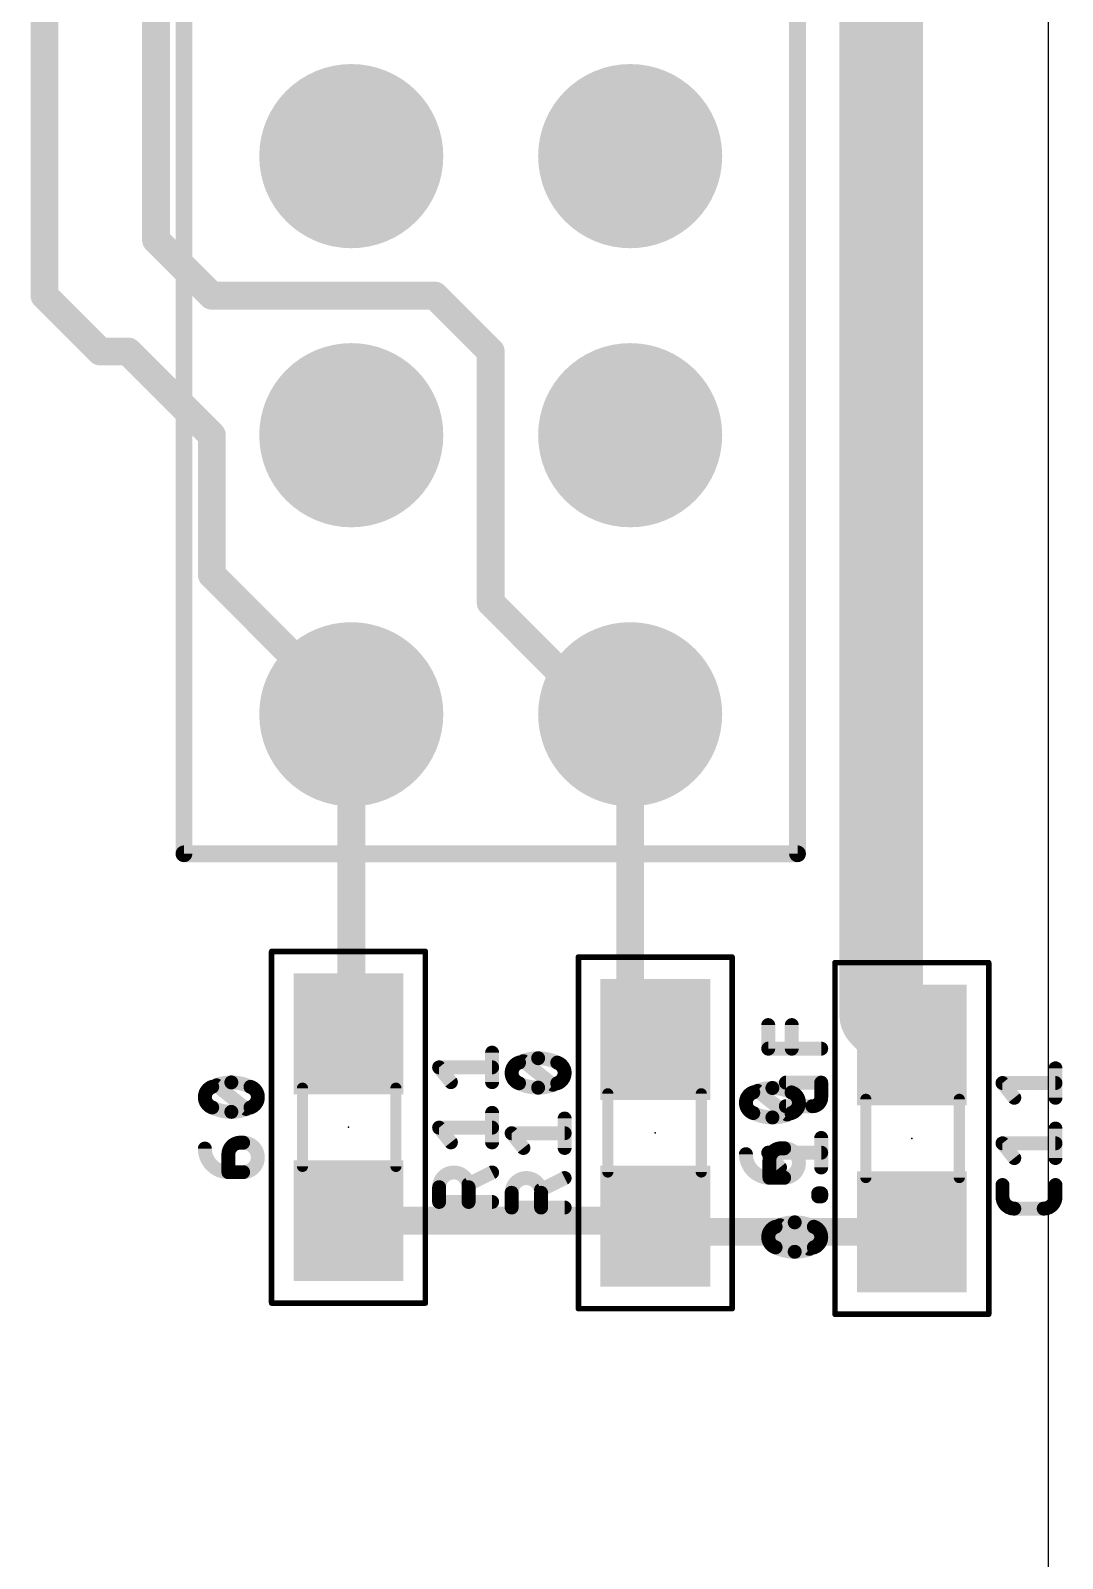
# Model space of a CAD drawing. Extents: x 0 to 6.01, y 0 to 3.
# Drawn here: x 5.635 to 6.005, y 0.548 to 1.095 of the extents above; entities that cross this region are included whole.
import ezdxf

# ---------------------------------------------------------------- set-up
doc = ezdxf.new("R2010")
doc.units = 0
for name, color, linetype in [('1', 12, 'CONTINUOUS'), ('17', 110, 'CONTINUOUS'), ('20', 31, 'CONTINUOUS'), ('21', 253, 'CONTINUOUS'), ('23', 53, 'CONTINUOUS'), ('25', 253, 'CONTINUOUS'), ('27', 253, 'CONTINUOUS'), ('39', 12, 'CONTINUOUS'), ('51', 253, 'CONTINUOUS')]:
    doc.layers.add(name, color=color, linetype=linetype)

# ---------------------------------------------------------------- blocks, each defined once
blk = doc.blocks.new('RECT')
blk.add_solid([(-0.5, -0.5), (0.5, -0.5), (-0.5, 0.5), (0.5, 0.5)])
blk = doc.blocks.new('ROUNDP')
at = {"const_width": 0.5}
blk.add_lwpolyline([(0, -0.25, 1), (0, 0.25, 1), (0, -0.25)], format="xyb", dxfattribs=at)

msp = doc.modelspace()

# ---------------------------------------------------------------- linework, layer by layer
at = {"layer": '1'}
for points, const_width in [([(5.68, 1.36), (5.68, 1.02)], 0.01), ([(5.64, 1.222788), (5.64, 1)], 0.01), ([(5.94, 1.12), (5.94, 0.742465)], 0.03), ([(5.7, 1), (5.68, 1.02)], 0.01), ([(5.66, 0.98), (5.64, 1)], 0.01), ([(5.78, 1), (5.7, 1)], 0.01), ([(5.8, 0.98), (5.78, 1)], 0.01), ([(5.67, 0.98), (5.66, 0.98)], 0.01), ([(5.7, 0.95), (5.67, 0.98)], 0.01), ([(5.8, 0.98), (5.8, 0.89)], 0.01), ([(5.7, 0.95), (5.7, 0.9)], 0.01), ([(5.75, 0.85), (5.7, 0.9)], 0.01), ([(5.84, 0.85), (5.8, 0.89)], 0.01), ([(5.75, 0.85), (5.75, 0.745)], 0.01), ([(5.85, 0.85), (5.84, 0.85)], 0.01), ([(5.85, 0.85), (5.85, 0.742465)], 0.01), ([(5.951, 0.731465), (5.94, 0.742465)], 0.03), ([(5.754268, 0.740732), (5.749, 0.735465)], 0.01), ([(5.754268, 0.740732), (5.75, 0.745)], 0.01), ([(5.859, 0.733465), (5.85, 0.742465)], 0.01), ([(5.857, 0.668535), (5.749, 0.668535)], 0.01), ([(5.859, 0.666535), (5.857, 0.668535)], 0.01), ([(5.861, 0.664535), (5.859, 0.666535)], 0.01), ([(5.951, 0.664535), (5.861, 0.664535)], 0.01)]:
    msp.add_lwpolyline(points, dxfattribs=dict(at, const_width=const_width))
for points, const_width in [([(5.681768, 1.021768, 1), (5.678232, 1.018232)], 0.005), ([(5.6775, 1.02, 1), (5.6825, 1.02)], 0.005), ([(5.641768, 1.001768, 1), (5.638232, 0.998232)], 0.005), ([(5.6375, 1, 1), (5.6425, 1)], 0.005), ([(5.7, 1.0025, 1), (5.7, 0.9975)], 0.005), ([(5.698232, 0.998232, 1), (5.701768, 1.001768)], 0.005), ([(5.781768, 1.001768, 1), (5.778232, 0.998232)], 0.005), ([(5.78, 0.9975, 1), (5.78, 1.0025)], 0.005), ([(5.66, 0.9825, 1), (5.66, 0.9775)], 0.005), ([(5.658232, 0.978232, 1), (5.661768, 0.981768)], 0.005), ([(5.671768, 0.981768, 1), (5.668232, 0.978232)], 0.005), ([(5.67, 0.9775, 1), (5.67, 0.9825)], 0.005), ([(5.8025, 0.98, 1), (5.7975, 0.98)], 0.005), ([(5.798232, 0.978232, 1), (5.801768, 0.981768)], 0.005), ([(5.7025, 0.95, 1), (5.6975, 0.95)], 0.005), ([(5.698232, 0.948232, 1), (5.701768, 0.951768)], 0.005), ([(5.701768, 0.901768, 1), (5.698232, 0.898232)], 0.005), ([(5.6975, 0.9, 1), (5.7025, 0.9)], 0.005), ([(5.801768, 0.891768, 1), (5.798232, 0.888232)], 0.005), ([(5.7975, 0.89, 1), (5.8025, 0.89)], 0.005), ([(5.7525, 0.85, 1), (5.7475, 0.85)], 0.005), ([(5.748232, 0.848232, 1), (5.751768, 0.851768)], 0.005), ([(5.84, 0.8525, 1), (5.84, 0.8475)], 0.005), ([(5.838232, 0.848232, 1), (5.841768, 0.851768)], 0.005), ([(5.8525, 0.85, 1), (5.8475, 0.85)], 0.005), ([(5.85, 0.8475, 1), (5.85, 0.8525)], 0.005), ([(5.945303, 0.747768, 1), (5.934697, 0.737161)], 0.015), ([(5.751768, 0.746768, 1), (5.748232, 0.743232)], 0.005), ([(5.7475, 0.745, 1), (5.7525, 0.745)], 0.005), ([(5.756035, 0.738965, 1), (5.7525, 0.7425)], 0.005), ([(5.7525, 0.738965, 1), (5.756035, 0.7425)], 0.005), ([(5.851768, 0.744232, 1), (5.848232, 0.740697)], 0.005), ([(5.8475, 0.742465, 1), (5.8525, 0.742465)], 0.005), ([(5.9325, 0.742465, 1), (5.9475, 0.742465)], 0.015), ([(5.747232, 0.737232, 1), (5.750768, 0.733697)], 0.005), ([(5.945697, 0.726161, 1), (5.956303, 0.736768)], 0.015), ([(5.857232, 0.731697, 1), (5.860768, 0.735232)], 0.005), ([(5.749, 0.671035, 1), (5.749, 0.666035)], 0.005), ([(5.858768, 0.670303, 1), (5.855232, 0.666768)], 0.005), ([(5.857, 0.666035, 1), (5.857, 0.671035)], 0.005), ([(5.860768, 0.668303, 1), (5.857232, 0.664768)], 0.005), ([(5.857232, 0.664768, 1), (5.860768, 0.668303)], 0.005), ([(5.861, 0.667035, 1), (5.861, 0.662035)], 0.005), ([(5.859232, 0.662768, 1), (5.862768, 0.666303)], 0.005), ([(5.951, 0.662035, 1), (5.951, 0.667035)], 0.005)]:
    msp.add_lwpolyline(points, format="xyb", dxfattribs=dict(at, const_width=const_width))
at = {"layer": '20'}
msp.add_line((6, 0), (6, 3), dxfattribs=at)
at = {"layer": '21', "const_width": 0.006}
for points in [[(5.69, 0.8), (5.69, 2)], [(5.91, 2), (5.91, 0.8)], [(5.69, 0.8), (5.91, 0.8)]]:
    msp.add_lwpolyline(points, dxfattribs=at)
at = {"layer": '21', "const_width": 0.003}
for points in [[(5.69, 0.8015, 1), (5.69, 0.7985)], [(5.6885, 0.8, 1), (5.6915, 0.8)], [(5.9085, 0.8, 1), (5.9115, 0.8)], [(5.91, 0.7985, 1), (5.91, 0.8015)]]:
    msp.add_lwpolyline(points, format="xyb", dxfattribs=at)
at = {"layer": '23'}
for p in [(5.749, 0.702), (5.859, 0.7), (5.951, 0.698)]:
    msp.add_point(p, dxfattribs=at)
at = {"layer": '25', "const_width": 0.005}
for points in [[(5.8005, 0.718197), (5.8005, 0.728752)], [(5.822278, 0.717252), (5.811722, 0.725697)], [(5.785722, 0.718197), (5.7815, 0.723474)], [(5.7815, 0.723474), (5.8005, 0.723474)], [(6.0025, 0.712579), (6.0025, 0.723134)], [(5.987722, 0.712579), (5.9835, 0.717856)], [(5.9835, 0.717856), (6.0025, 0.717856)], [(5.8005, 0.696597), (5.8005, 0.707152)], [(5.8265, 0.694597), (5.8265, 0.705152)], [(5.785722, 0.696597), (5.7815, 0.701875)], [(5.7815, 0.701875), (5.8005, 0.701875)], [(5.811722, 0.694597), (5.8075, 0.699875)], [(5.8075, 0.699875), (5.8265, 0.699875)], [(6.0025, 0.690979), (6.0025, 0.701534)], [(5.987722, 0.690979), (5.9835, 0.696257)], [(5.9835, 0.696257), (6.0025, 0.696257)], [(5.8005, 0.685803), (5.792056, 0.681581)], [(5.8265, 0.683803), (5.818056, 0.679581)], [(5.7815, 0.675248), (5.7815, 0.680525)], [(5.792056, 0.680525), (5.792056, 0.675248)], [(5.8075, 0.673248), (5.8075, 0.678526)], [(5.818056, 0.678526), (5.818056, 0.673248)], [(5.9835, 0.677088), (5.9835, 0.68131)], [(6.0025, 0.68131), (6.0025, 0.677088)], [(5.8005, 0.675248), (5.7815, 0.675248)], [(5.8265, 0.673248), (5.8075, 0.673248)], [(5.998278, 0.672866), (5.987722, 0.672866)]]:
    msp.add_lwpolyline(points, dxfattribs=at)
at = {"layer": '25'}
for points, const_width in [([(5.80175, 0.728752, 1), (5.79925, 0.728752)], 0.0025), ([(5.817, 0.726752, 0.113883), (5.810139, 0.725169)], 0.005), ([(5.812503, 0.726673, 1), (5.810941, 0.724721)], 0.0025), ([(5.823861, 0.725169, 0.113883), (5.817, 0.726752)], 0.005), ([(5.817, 0.728002, 1), (5.817, 0.725502)], 0.0025), ([(5.817, 0.725502, 1), (5.817, 0.728002)], 0.0025), ([(5.782476, 0.724255, 1), (5.780524, 0.722693)], 0.0025), ([(5.7815, 0.724724, 1), (5.7815, 0.722224)], 0.0025), ([(5.8005, 0.722224, 1), (5.8005, 0.724724)], 0.0025), ([(5.810139, 0.725169, 0.32047), (5.8075, 0.721474)], 0.005), ([(5.8075, 0.721474, 0.320476), (5.810139, 0.71778)], 0.005), ([(5.80875, 0.721474, 1), (5.80625, 0.721474)], 0.0025), ([(5.80625, 0.721474, 1), (5.80875, 0.721474)], 0.0025), ([(5.809591, 0.726293, 1), (5.810687, 0.724045)], 0.0025), ([(5.810544, 0.723986, 1), (5.809734, 0.726351)], 0.0025), ([(5.8265, 0.721474, 0.320454), (5.823861, 0.725169)], 0.005), ([(5.823861, 0.71778, 0.320459), (5.8265, 0.721474)], 0.005), ([(5.824267, 0.726351, 1), (5.823456, 0.723987)], 0.0025), ([(5.823313, 0.724045, 1), (5.824409, 0.726293)], 0.0025), ([(5.82775, 0.721474, 1), (5.82525, 0.721474)], 0.0025), ([(5.82525, 0.721474, 1), (5.82775, 0.721474)], 0.0025), ([(6.00375, 0.723134, 1), (6.00125, 0.723134)], 0.0025), ([(5.784746, 0.717416, 1), (5.786698, 0.718977)], 0.0025), ([(5.79925, 0.718197, 1), (5.80175, 0.718197)], 0.0025), ([(5.810139, 0.71778, 0.113884), (5.817, 0.716197)], 0.005), ([(5.810687, 0.718904, 1), (5.809591, 0.716656)], 0.0025), ([(5.809734, 0.716598, 1), (5.810544, 0.718962)], 0.0025), ([(5.817, 0.716197, 0.113884), (5.823861, 0.71778)], 0.005), ([(5.817, 0.717447, 1), (5.817, 0.714947)], 0.0025), ([(5.817, 0.714947, 1), (5.817, 0.717447)], 0.0025), ([(5.821497, 0.716276, 1), (5.823059, 0.718228)], 0.0025), ([(5.823456, 0.718962, 1), (5.824267, 0.716598)], 0.0025), ([(5.824409, 0.716656, 1), (5.823313, 0.718904)], 0.0025), ([(5.984476, 0.718637, 1), (5.982524, 0.717075)], 0.0025), ([(5.9835, 0.719106, 1), (5.9835, 0.716606)], 0.0025), ([(6.0025, 0.716606, 1), (6.0025, 0.719106)], 0.0025), ([(5.986746, 0.711798, 1), (5.988698, 0.71336)], 0.0025), ([(6.00125, 0.712579, 1), (6.00375, 0.712579)], 0.0025), ([(5.80175, 0.707152, 1), (5.79925, 0.707152)], 0.0025), ([(5.82775, 0.705152, 1), (5.82525, 0.705152)], 0.0025), ([(5.7815, 0.703125, 1), (5.7815, 0.700625)], 0.0025), ([(5.782476, 0.702655, 1), (5.780524, 0.701094)], 0.0025), ([(5.8005, 0.700625, 1), (5.8005, 0.703125)], 0.0025), ([(5.808476, 0.700656, 1), (5.806524, 0.699094)], 0.0025), ([(5.8075, 0.701125, 1), (5.8075, 0.698625)], 0.0025), ([(5.8265, 0.698625, 1), (5.8265, 0.701125)], 0.0025), ([(6.00375, 0.701534, 1), (6.00125, 0.701534)], 0.0025), ([(5.784746, 0.695816, 1), (5.786698, 0.697378)], 0.0025), ([(5.79925, 0.696597, 1), (5.80175, 0.696597)], 0.0025), ([(5.810746, 0.693816, 1), (5.812698, 0.695378)], 0.0025), ([(5.82525, 0.694597, 1), (5.82775, 0.694597)], 0.0025), ([(5.9835, 0.697507, 1), (5.9835, 0.695007)], 0.0025), ([(5.984476, 0.697037, 1), (5.982524, 0.695476)], 0.0025), ([(6.0025, 0.695007, 1), (6.0025, 0.697507)], 0.0025), ([(5.986746, 0.690198, 1), (5.988698, 0.69176)], 0.0025), ([(6.00125, 0.690979, 1), (6.00375, 0.690979)], 0.0025), ([(5.792056, 0.680525, 1), (5.7815, 0.680525)], 0.005), ([(5.801059, 0.684685, 1), (5.799941, 0.686921)], 0.0025), ([(5.818056, 0.678526, 1), (5.8075, 0.678526)], 0.005), ([(5.827059, 0.682685, 1), (5.825941, 0.684921)], 0.0025), ([(5.78275, 0.680525, 1), (5.78025, 0.680525)], 0.0025), ([(5.78025, 0.680525, 1), (5.78275, 0.680525)], 0.0025), ([(5.791497, 0.682699, 1), (5.792615, 0.680463)], 0.0025), ([(5.793306, 0.680525, 1), (5.790806, 0.680525)], 0.0025), ([(5.790806, 0.680525, 1), (5.793306, 0.680525)], 0.0025), ([(5.80875, 0.678526, 1), (5.80625, 0.678526)], 0.0025), ([(5.80625, 0.678526, 1), (5.80875, 0.678526)], 0.0025), ([(5.817497, 0.680699, 1), (5.818615, 0.678463)], 0.0025), ([(5.819306, 0.678526, 1), (5.816806, 0.678526)], 0.0025), ([(5.816806, 0.678526, 1), (5.819306, 0.678526)], 0.0025), ([(5.98475, 0.68131, 1), (5.98225, 0.68131)], 0.0025), ([(5.9835, 0.677088, 0.414196), (5.987722, 0.672866)], 0.005), ([(5.98475, 0.677088, 1), (5.98225, 0.677088)], 0.0025), ([(5.998278, 0.672866, 0.414214), (6.0025, 0.677088)], 0.005), ([(6.00375, 0.68131, 1), (6.00125, 0.68131)], 0.0025), ([(6.00375, 0.677088, 1), (6.00125, 0.677088)], 0.0025), ([(5.7815, 0.676498, 1), (5.7815, 0.673998)], 0.0025), ([(5.78025, 0.675248, 1), (5.78275, 0.675248)], 0.0025), ([(5.790806, 0.675248, 1), (5.793306, 0.675248)], 0.0025), ([(5.8005, 0.673998, 1), (5.8005, 0.676498)], 0.0025), ([(5.8075, 0.674498, 1), (5.8075, 0.671998)], 0.0025), ([(5.80625, 0.673248, 1), (5.80875, 0.673248)], 0.0025), ([(5.816806, 0.673248, 1), (5.819306, 0.673248)], 0.0025), ([(5.8265, 0.671998, 1), (5.8265, 0.674498)], 0.0025), ([(5.98225, 0.677088, 1), (5.98475, 0.677088)], 0.0025), ([(5.987722, 0.674116, 1), (5.987722, 0.671616)], 0.0025), ([(5.987722, 0.671616, 1), (5.987722, 0.674116)], 0.0025), ([(5.998278, 0.674116, 1), (5.998278, 0.671616)], 0.0025), ([(5.998278, 0.671616, 1), (5.998278, 0.674116)], 0.0025), ([(6.00125, 0.677088, 1), (6.00375, 0.677088)], 0.0025)]:
    msp.add_lwpolyline(points, format="xyb", dxfattribs=dict(at, const_width=const_width))
at = {"layer": '27', "const_width": 0.005}
for points in [[(5.8995, 0.730176), (5.8995, 0.73862)], [(5.907945, 0.730176), (5.907945, 0.73862)], [(5.9185, 0.730176), (5.8995, 0.730176)], [(5.712278, 0.708578), (5.701722, 0.717022)], [(5.906278, 0.706578), (5.895722, 0.715022)], [(5.9185, 0.717999), (5.905833, 0.717999)], [(5.9185, 0.712721), (5.9185, 0.717999)], [(5.905833, 0.709555), (5.915333, 0.709555)], [(5.710167, 0.696478), (5.711222, 0.696478)], [(5.903722, 0.687619), (5.8995, 0.692897)], [(5.8995, 0.692897), (5.9185, 0.692897)], [(5.904167, 0.694478), (5.905222, 0.694478)], [(5.9185, 0.687619), (5.9185, 0.698175)], [(5.705945, 0.685922), (5.705945, 0.692256)], [(5.899945, 0.683922), (5.899945, 0.690256)], [(5.711222, 0.685922), (5.705945, 0.685922)], [(5.905222, 0.683922), (5.899945, 0.683922)], [(5.917445, 0.67725), (5.917445, 0.678305)], [(5.917445, 0.678305), (5.9185, 0.678305)], [(5.9185, 0.67725), (5.917445, 0.67725)], [(5.9185, 0.678305), (5.9185, 0.67725)], [(5.914278, 0.658435), (5.903722, 0.66688)]]:
    msp.add_lwpolyline(points, dxfattribs=at)
at = {"layer": '27'}
for points, const_width in [([(5.90075, 0.73862, 1), (5.89825, 0.73862)], 0.0025), ([(5.909195, 0.73862, 1), (5.906695, 0.73862)], 0.0025), ([(5.8995, 0.731426, 1), (5.8995, 0.728926)], 0.0025), ([(5.89825, 0.730176, 1), (5.90075, 0.730176)], 0.0025), ([(5.906695, 0.730176, 1), (5.909195, 0.730176)], 0.0025), ([(5.9185, 0.728926, 1), (5.9185, 0.731426)], 0.0025), ([(5.700139, 0.716494, 0.32047), (5.6975, 0.7128)], 0.005), ([(5.707, 0.718078, 0.113883), (5.700139, 0.716494)], 0.005), ([(5.699591, 0.717618, 1), (5.700687, 0.715371)], 0.0025), ([(5.700544, 0.715312, 1), (5.699734, 0.717677)], 0.0025), ([(5.702503, 0.717998, 1), (5.700941, 0.716046)], 0.0025), ([(5.713861, 0.716494, 0.113883), (5.707, 0.718078)], 0.005), ([(5.707, 0.719328, 1), (5.707, 0.716828)], 0.0025), ([(5.707, 0.716828, 1), (5.707, 0.719328)], 0.0025), ([(5.714267, 0.717677, 1), (5.713456, 0.715312)], 0.0025), ([(5.7165, 0.7128, 0.320454), (5.713861, 0.716494)], 0.005), ([(5.713313, 0.715371, 1), (5.714409, 0.717618)], 0.0025), ([(5.901, 0.716078, 0.113883), (5.894139, 0.714494)], 0.005), ([(5.896503, 0.715998, 1), (5.894941, 0.714046)], 0.0025), ([(5.907861, 0.714494, 0.113883), (5.901, 0.716078)], 0.005), ([(5.901, 0.717328, 1), (5.901, 0.714828)], 0.0025), ([(5.901, 0.714828, 1), (5.901, 0.717328)], 0.0025), ([(5.905833, 0.719249, 1), (5.905833, 0.716749)], 0.0025), ([(5.91975, 0.717999, 1), (5.91725, 0.717999)], 0.0025), ([(5.9185, 0.716749, 1), (5.9185, 0.719249)], 0.0025), ([(5.6975, 0.7128, 0.320476), (5.700139, 0.709105)], 0.005), ([(5.69875, 0.7128, 1), (5.69625, 0.7128)], 0.0025), ([(5.69625, 0.7128, 1), (5.69875, 0.7128)], 0.0025), ([(5.713861, 0.709105, 0.320459), (5.7165, 0.7128)], 0.005), ([(5.71775, 0.7128, 1), (5.71525, 0.7128)], 0.0025), ([(5.71525, 0.7128, 1), (5.71775, 0.7128)], 0.0025), ([(5.894139, 0.714494, 0.32047), (5.8915, 0.7108)], 0.005), ([(5.8915, 0.7108, 0.320476), (5.894139, 0.707105)], 0.005), ([(5.89275, 0.7108, 1), (5.89025, 0.7108)], 0.0025), ([(5.89025, 0.7108, 1), (5.89275, 0.7108)], 0.0025), ([(5.893591, 0.715618, 1), (5.894687, 0.713371)], 0.0025), ([(5.894544, 0.713312, 1), (5.893734, 0.715677)], 0.0025), ([(5.905833, 0.710805, 1), (5.905833, 0.708305)], 0.0025), ([(5.908267, 0.715677, 1), (5.907456, 0.713312)], 0.0025), ([(5.9105, 0.7108, 0.320454), (5.907861, 0.714494)], 0.005), ([(5.907861, 0.707105, 0.320459), (5.9105, 0.7108)], 0.005), ([(5.907313, 0.713371, 1), (5.908409, 0.715618)], 0.0025), ([(5.91175, 0.7108, 1), (5.90925, 0.7108)], 0.0025), ([(5.90925, 0.7108, 1), (5.91175, 0.7108)], 0.0025), ([(5.915333, 0.709555, 0.414214), (5.9185, 0.712721)], 0.005), ([(5.915333, 0.710805, 1), (5.915333, 0.708305)], 0.0025), ([(5.915333, 0.708305, 1), (5.915333, 0.710805)], 0.0025), ([(5.91975, 0.712721, 1), (5.91725, 0.712721)], 0.0025), ([(5.91725, 0.712721, 1), (5.91975, 0.712721)], 0.0025), ([(5.700687, 0.710229, 1), (5.699591, 0.707982)], 0.0025), ([(5.700139, 0.709105, 0.113884), (5.707, 0.707522)], 0.005), ([(5.699734, 0.707923, 1), (5.700544, 0.710288)], 0.0025), ([(5.707, 0.707522, 0.113884), (5.713861, 0.709105)], 0.005), ([(5.707, 0.708772, 1), (5.707, 0.706272)], 0.0025), ([(5.707, 0.706272, 1), (5.707, 0.708772)], 0.0025), ([(5.711497, 0.707602, 1), (5.713059, 0.709554)], 0.0025), ([(5.713456, 0.710288, 1), (5.714267, 0.707923)], 0.0025), ([(5.714409, 0.707982, 1), (5.713313, 0.710229)], 0.0025), ([(5.894687, 0.708229, 1), (5.893591, 0.705982)], 0.0025), ([(5.894139, 0.707105, 0.113884), (5.901, 0.705522)], 0.005), ([(5.893734, 0.705923, 1), (5.894544, 0.708288)], 0.0025), ([(5.901, 0.705522, 0.113884), (5.907861, 0.707105)], 0.005), ([(5.901, 0.706772, 1), (5.901, 0.704272)], 0.0025), ([(5.901, 0.704272, 1), (5.901, 0.706772)], 0.0025), ([(5.905497, 0.705602, 1), (5.907059, 0.707554)], 0.0025), ([(5.907456, 0.708288, 1), (5.908267, 0.705923)], 0.0025), ([(5.908409, 0.705982, 1), (5.907313, 0.708229)], 0.0025), ([(5.6975, 0.694367, 0.414205), (5.705945, 0.685922)], 0.005), ([(5.69875, 0.694367, 1), (5.69625, 0.694367)], 0.0025), ([(5.710167, 0.696478, 0.414214), (5.705945, 0.692256)], 0.005), ([(5.710167, 0.697728, 1), (5.710167, 0.695228)], 0.0025), ([(5.711222, 0.685922, 1), (5.711222, 0.696478)], 0.005), ([(5.711222, 0.697728, 1), (5.711222, 0.695228)], 0.0025), ([(5.710167, 0.695228, 1), (5.710167, 0.697728)], 0.0025), ([(5.711222, 0.695228, 1), (5.711222, 0.697728)], 0.0025), ([(5.900476, 0.693678, 1), (5.898524, 0.692116)], 0.0025), ([(5.8995, 0.694147, 1), (5.8995, 0.691647)], 0.0025), ([(5.904167, 0.694478, 0.414214), (5.899945, 0.690256)], 0.005), ([(5.904167, 0.695728, 1), (5.904167, 0.693228)], 0.0025), ([(5.905222, 0.683922, 1), (5.905222, 0.694478)], 0.005), ([(5.905222, 0.695728, 1), (5.905222, 0.693228)], 0.0025), ([(5.904167, 0.693228, 1), (5.904167, 0.695728)], 0.0025), ([(5.905222, 0.693228, 1), (5.905222, 0.695728)], 0.0025), ([(5.91975, 0.698175, 1), (5.91725, 0.698175)], 0.0025), ([(5.9185, 0.691647, 1), (5.9185, 0.694147)], 0.0025), ([(5.707195, 0.692256, 1), (5.704695, 0.692256)], 0.0025), ([(5.704695, 0.692256, 1), (5.707195, 0.692256)], 0.0025), ([(5.8915, 0.692367, 0.414205), (5.899945, 0.683922)], 0.005), ([(5.89275, 0.692367, 1), (5.89025, 0.692367)], 0.0025), ([(5.901195, 0.690256, 1), (5.898695, 0.690256)], 0.0025), ([(5.898695, 0.690256, 1), (5.901195, 0.690256)], 0.0025), ([(5.705945, 0.687172, 1), (5.705945, 0.684672)], 0.0025), ([(5.704695, 0.685922, 1), (5.707195, 0.685922)], 0.0025), ([(5.705945, 0.684672, 1), (5.705945, 0.687172)], 0.0025), ([(5.711222, 0.687172, 1), (5.711222, 0.684672)], 0.0025), ([(5.711222, 0.684672, 1), (5.711222, 0.687172)], 0.0025), ([(5.899945, 0.685172, 1), (5.899945, 0.682672)], 0.0025), ([(5.898695, 0.683922, 1), (5.901195, 0.683922)], 0.0025), ([(5.899945, 0.682672, 1), (5.899945, 0.685172)], 0.0025), ([(5.902746, 0.686838, 1), (5.904698, 0.6884)], 0.0025), ([(5.905222, 0.685172, 1), (5.905222, 0.682672)], 0.0025), ([(5.905222, 0.682672, 1), (5.905222, 0.685172)], 0.0025), ([(5.91725, 0.687619, 1), (5.91975, 0.687619)], 0.0025), ([(5.918695, 0.678305, 1), (5.916195, 0.678305)], 0.0025), ([(5.917445, 0.679555, 1), (5.917445, 0.677055)], 0.0025), ([(5.917445, 0.6785, 1), (5.917445, 0.676)], 0.0025), ([(5.91975, 0.678305, 1), (5.91725, 0.678305)], 0.0025), ([(5.9185, 0.677055, 1), (5.9185, 0.679555)], 0.0025), ([(5.9185, 0.676, 1), (5.9185, 0.6785)], 0.0025), ([(5.916195, 0.67725, 1), (5.918695, 0.67725)], 0.0025), ([(5.91725, 0.67725, 1), (5.91975, 0.67725)], 0.0025), ([(5.902139, 0.666352, 0.32047), (5.8995, 0.662657)], 0.005), ([(5.909, 0.667935, 0.113883), (5.902139, 0.666352)], 0.005), ([(5.901591, 0.667475, 1), (5.902687, 0.665228)], 0.0025), ([(5.902544, 0.665169, 1), (5.901734, 0.667534)], 0.0025), ([(5.904503, 0.667856, 1), (5.902941, 0.665904)], 0.0025), ([(5.915861, 0.666352, 0.113883), (5.909, 0.667935)], 0.005), ([(5.909, 0.669185, 1), (5.909, 0.666685)], 0.0025), ([(5.909, 0.666685, 1), (5.909, 0.669185)], 0.0025), ([(5.9185, 0.662657, 0.320454), (5.915861, 0.666352)], 0.005), ([(5.916267, 0.667534, 1), (5.915456, 0.665169)], 0.0025), ([(5.915313, 0.665228, 1), (5.916409, 0.667475)], 0.0025), ([(5.8995, 0.662657, 0.320476), (5.902139, 0.658963)], 0.005), ([(5.90075, 0.662657, 1), (5.89825, 0.662657)], 0.0025), ([(5.89825, 0.662657, 1), (5.90075, 0.662657)], 0.0025), ([(5.915861, 0.658963, 0.320459), (5.9185, 0.662657)], 0.005), ([(5.91975, 0.662657, 1), (5.91725, 0.662657)], 0.0025), ([(5.91725, 0.662657, 1), (5.91975, 0.662657)], 0.0025), ([(5.902139, 0.658963, 0.113884), (5.909, 0.65738)], 0.005), ([(5.902687, 0.660087, 1), (5.901591, 0.657839)], 0.0025), ([(5.901734, 0.657781, 1), (5.902544, 0.660145)], 0.0025), ([(5.909, 0.65738, 0.113884), (5.915861, 0.658963)], 0.005), ([(5.909, 0.65863, 1), (5.909, 0.65613)], 0.0025), ([(5.909, 0.65613, 1), (5.909, 0.65863)], 0.0025), ([(5.913497, 0.657459, 1), (5.915059, 0.659411)], 0.0025), ([(5.915456, 0.660145, 1), (5.916267, 0.657781)], 0.0025), ([(5.916409, 0.657839, 1), (5.915313, 0.660087)], 0.0025)]:
    msp.add_lwpolyline(points, format="xyb", dxfattribs=dict(at, const_width=const_width))
at = {"layer": '39', "const_width": 0.002}
for points in [[(5.721441, 0.639008), (5.721441, 0.764992)], [(5.721441, 0.764992), (5.776559, 0.764992)], [(5.776559, 0.764992), (5.776559, 0.639008)], [(5.831441, 0.637008), (5.831441, 0.762992)], [(5.831441, 0.762992), (5.886559, 0.762992)], [(5.886559, 0.762992), (5.886559, 0.637008)], [(5.923441, 0.635008), (5.923441, 0.760992)], [(5.923441, 0.760992), (5.978559, 0.760992)], [(5.978559, 0.760992), (5.978559, 0.635008)], [(5.776559, 0.639008), (5.721441, 0.639008)], [(5.886559, 0.637008), (5.831441, 0.637008)], [(5.978559, 0.635008), (5.923441, 0.635008)]]:
    msp.add_lwpolyline(points, dxfattribs=at)
at = {"layer": '39', "const_width": 0.001}
for points in [[(5.721941, 0.764992, 1), (5.720941, 0.764992)], [(5.721441, 0.765492, 1), (5.721441, 0.764492)], [(5.777059, 0.764992, 1), (5.776059, 0.764992)], [(5.776559, 0.764492, 1), (5.776559, 0.765492)], [(5.831941, 0.762992, 1), (5.830941, 0.762992)], [(5.831441, 0.763492, 1), (5.831441, 0.762492)], [(5.887059, 0.762992, 1), (5.886059, 0.762992)], [(5.886559, 0.762492, 1), (5.886559, 0.763492)], [(5.923941, 0.760992, 1), (5.922941, 0.760992)], [(5.923441, 0.761492, 1), (5.923441, 0.760492)], [(5.979059, 0.760992, 1), (5.978059, 0.760992)], [(5.978559, 0.760492, 1), (5.978559, 0.761492)], [(5.721441, 0.639508, 1), (5.721441, 0.638508)], [(5.720941, 0.639008, 1), (5.721941, 0.639008)], [(5.776059, 0.639008, 1), (5.777059, 0.639008)], [(5.776559, 0.638508, 1), (5.776559, 0.639508)], [(5.831441, 0.637508, 1), (5.831441, 0.636508)], [(5.830941, 0.637008, 1), (5.831941, 0.637008)], [(5.886059, 0.637008, 1), (5.887059, 0.637008)], [(5.886559, 0.636508, 1), (5.886559, 0.637508)], [(5.923441, 0.635508, 1), (5.923441, 0.634508)], [(5.922941, 0.635008, 1), (5.923941, 0.635008)], [(5.978059, 0.635008, 1), (5.979059, 0.635008)], [(5.978559, 0.634508, 1), (5.978559, 0.635508)]]:
    msp.add_lwpolyline(points, format="xyb", dxfattribs=at)
at = {"layer": '51', "const_width": 0.004}
for points in [[(5.732504, 0.716016), (5.732504, 0.687984)], [(5.766008, 0.716016), (5.766008, 0.687984)], [(5.841992, 0.685984), (5.841992, 0.714016)], [(5.875496, 0.685984), (5.875496, 0.714016)], [(5.934504, 0.712016), (5.934504, 0.683984)], [(5.968008, 0.712016), (5.968008, 0.683984)]]:
    msp.add_lwpolyline(points, dxfattribs=at)
at = {"layer": '51', "const_width": 0.002}
for points in [[(5.733504, 0.716016, 1), (5.731504, 0.716016)], [(5.767008, 0.716016, 1), (5.765008, 0.716016)], [(5.842992, 0.714016, 1), (5.840992, 0.714016)], [(5.876496, 0.714016, 1), (5.874496, 0.714016)], [(5.935504, 0.712016, 1), (5.933504, 0.712016)], [(5.969008, 0.712016, 1), (5.967008, 0.712016)], [(5.731504, 0.687984, 1), (5.733504, 0.687984)], [(5.765008, 0.687984, 1), (5.767008, 0.687984)], [(5.840992, 0.685984, 1), (5.842992, 0.685984)], [(5.874496, 0.685984, 1), (5.876496, 0.685984)], [(5.933504, 0.683984, 1), (5.935504, 0.683984)], [(5.967008, 0.683984, 1), (5.969008, 0.683984)]]:
    msp.add_lwpolyline(points, format="xyb", dxfattribs=at)

# ---------------------------------------------------------------- block references
at = {"layer": '1', "xscale": 0.043307, "yscale": 0.03937}
for p, rotation in [((5.749, 0.735465), 270), ((5.859, 0.733465), 90), ((5.951, 0.731465), 270), ((5.749, 0.668535), 270), ((5.859, 0.666535), 90), ((5.951, 0.664535), 270)]:
    msp.add_blockref('RECT', p, dxfattribs=dict(at, rotation=rotation))
at = {"layer": '17', "xscale": 0.066, "yscale": 0.066, "rotation": 270}
for p in [(5.75, 1.05), (5.75, 1.05), (5.85, 1.05), (5.85, 1.05), (5.75, 0.95), (5.75, 0.95), (5.85, 0.95), (5.85, 0.95), (5.75, 0.85), (5.75, 0.85), (5.85, 0.85), (5.85, 0.85)]:
    msp.add_blockref('ROUNDP', p, dxfattribs=at)
at = {"layer": '51', "xscale": 0.019689, "yscale": 0.037402}
for p, rotation in [((5.749201, 0.725156), 270), ((5.858799, 0.722844), 90), ((5.951201, 0.721156), 270), ((5.749201, 0.679156), 270), ((5.858799, 0.676844), 90), ((5.951201, 0.675156), 270)]:
    msp.add_blockref('RECT', p, dxfattribs=dict(at, rotation=rotation))

doc.saveas('drawing.dxf')
